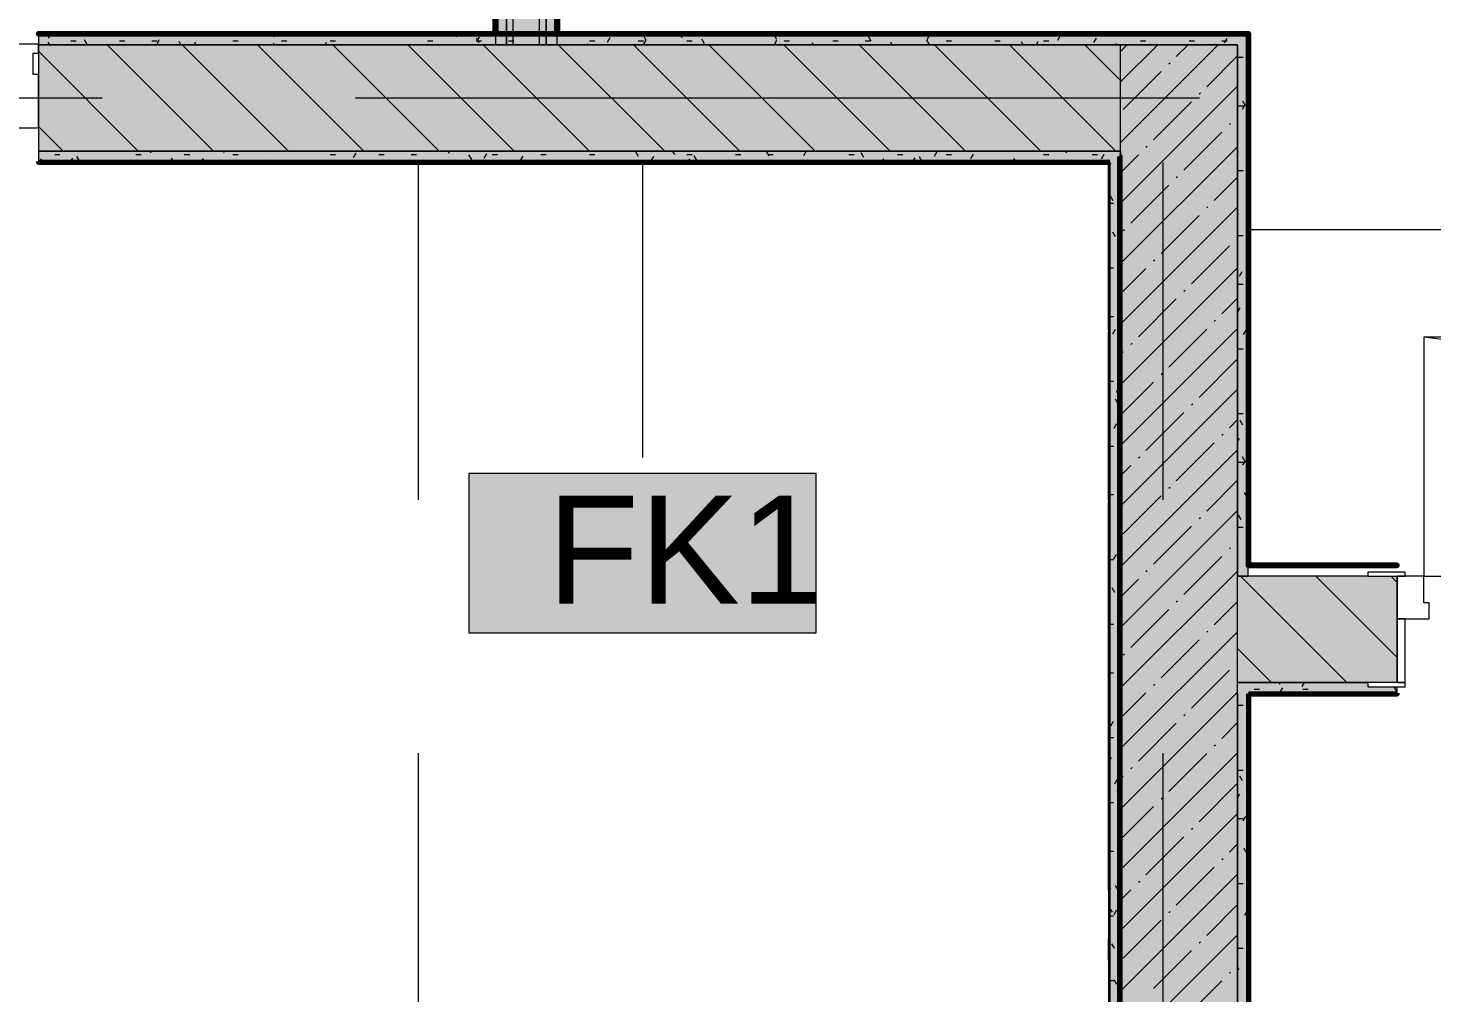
# Model space of a CAD drawing. Header units: millimetres. Extents: x -3817 to 677485, y -22715 to 103890.
# Drawn here: x 432354 to 434994, y 10735 to 12550 of the extents above; entities that cross this region are included whole.
import ezdxf

# ---------------------------------------------------------------- set-up
doc = ezdxf.new("R2010")
doc.units = ezdxf.units.MM
doc.layers.add('PDF _Геометрия', color=7, linetype='Continuous', true_color=0x1d1d1d)
doc.layers.add('PDF _Сплошная заливка', color=7, linetype='Continuous', true_color=0xffffff)
doc.layers.add('PDF _Текст', color=7, linetype='Continuous')
doc.styles.add('PDF GOST-Common', font='arial.ttf')

msp = doc.modelspace()

# ---------------------------------------------------------------- hatches: boundary and pattern name
at = {"layer": 'PDF _Сплошная заливка', "transparency": 33554559}
for points in [[(433253.6, 12519), (433266.1, 12519), (433266.1, 15319), (433253.6, 15319), (433253.6, 14311.6)], [(433316.1, 12519), (433328.6, 12519), (433328.6, 15319), (433316.1, 15319), (433316.1, 14311.6)], [(434608.6, 4319), (434628.6, 4319), (434628.6, 12519), (434408.6, 12519), (434408.6, 4319)], [(434628.6, 11519), (434648.6, 11519), (434648.6, 12539), (434628.6, 12539), (434628.6, 12224.7)]]:
    msp.add_hatch(color=256, dxfattribs=at).paths.add_polyline_path(points)
h = msp.add_hatch(color=256, dxfattribs=at)
h.paths.add_polyline_path([(433154.7, 12519), (433154.7, 12539), (432373.6, 12539), (432373.6, 12519), (432542.6, 12519)], flags=0)
h.paths.add_polyline_path([(434628.6, 12519), (434628.6, 12539), (433388.6, 12539), (433388.6, 12519), (434408.6, 12519)], flags=0)
h.paths.add_polyline_path([(430923.6, 12519), (430923.6, 12539), (428087.6, 12539), (428087.6, 12519), (429956.7, 12519)], flags=0)
h = msp.add_hatch(color=256, dxfattribs=at)
h.paths.add_polyline_path([(434388.6, 12319), (434408.6, 12319), (434408.6, 12519), (432373.6, 12519), (432373.6, 12319), (433388.6, 12319)], flags=0)
h.paths.add_polyline_path([(429956.7, 12319), (430923.6, 12319), (430923.6, 12519), (428888.6, 12519), (428888.6, 12319)], flags=0)
h = msp.add_hatch(color=256, dxfattribs=at)
h.paths.add_polyline_path([(432542.6, 12299), (434388.6, 12299), (434388.6, 12319), (432373.6, 12319), (432373.6, 12299)], flags=0)
h.paths.add_polyline_path([(428908.6, 12299), (430923.6, 12299), (430923.6, 12319), (428888.6, 12319), (428888.6, 12299)], flags=0)
h = msp.add_hatch(color=256, dxfattribs=at)
h.paths.add_polyline_path([(436433.6, 11319), (437028.6, 11319), (437028.6, 11519), (436378.6, 11519), (436378.6, 11319)], flags=0)
h.paths.add_polyline_path([(434628.6, 11319), (434928.6, 11319), (434928.6, 11519), (434628.6, 11519), (434628.6, 11439)], flags=0)
h = msp.add_hatch(color=256, dxfattribs=at)
h.paths.add_polyline_path([(434873.6, 11299), (434928.6, 11299), (434928.6, 11311), (434873.6, 11311), (434873.6, 11319), (434628.6, 11319), (434628.6, 11299), (434648.6, 11299)], flags=0)
h.paths.add_polyline_path([(436433.6, 11299), (436928.6, 11299), (436928.6, 11319), (436433.6, 11317), (436433.6, 11311), (436378.6, 11311), (436378.6, 11299)], flags=0)

# ---------------------------------------------------------------- linework, layer by layer
at = {"layer": 'PDF _Геометрия', "color": 231, "lineweight": 70, "true_color": 0xff80c0}
for points in [[(433232.6, 12540), (433232.6, 15319), (433233.6, 15319), (433233.6, 12540)], [(433349.6, 15298), (433349.6, 12538), (433348.6, 12538), (433348.6, 15298)], [(433388.6, 12540), (434649.1, 12540), (434649.1, 12539), (433388.6, 12539), (433154.7, 12539), (432373.6, 12539), (432373.6, 12540), (433154.7, 12540)]]:
    msp.add_lwpolyline(points, close=True, dxfattribs=at)
at = {"layer": 'PDF _Геометрия', "color": 9, "lineweight": 9, "true_color": 0xc0c0c0}
for points in [[(433233.6, 12519), (433233.6, 15319), (433253.6, 15319), (433253.6, 12519)], [(433328.6, 15319), (433328.6, 12519), (433253.6, 12519), (433253.6, 15319)], [(433348.6, 15319), (433348.6, 12519), (433328.6, 12519), (433328.6, 15319)], [(433388.6, 12519), (433154.7, 12519)], [(434386.6, 11942.1), (434386.6, 12288.9), (434385.6, 12288.9), (434385.6, 11942.1)], [(434407.6, 12299), (434407.6, 2089.5), (434408.6, 2089.5), (434408.6, 12299)], [(434386.6, 10930.1), (434386.6, 11706.3), (434385.6, 11706.3), (434385.6, 10930.1)], [(434386.6, 10696.6), (434386.6, 10928.2), (434385.6, 10928.2), (434385.6, 10696.6)]]:
    msp.add_lwpolyline(points, close=True, dxfattribs=at)
at = {"layer": 'PDF _Геометрия', "color": 7, "lineweight": 9}
for points in [[(433266.1, 12519), (433266.1, 15319)], [(433316.1, 12519), (433316.1, 15319)], [(434408.6, 12319), (434408.6, 4319), (434408.6, 12319), (434388.6, 12319), (432373.6, 12319), (434388.6, 12319), (434408.6, 12319), (434408.6, 12519), (433388.6, 12519), (434408.6, 12519)], [(432373.6, 12299), (434388.6, 12299)], [(433509.4, 12298.5), (433509.4, 11742.7)], [(434649.1, 12171.3), (435323.6, 12171.3)], [(434628.6, 11299), (434628.6, 4319), (434608.6, 4319), (434628.6, 4319), (434628.6, 11299), (434628.6, 11319), (434873.6, 11319), (434628.6, 11319), (434628.6, 11519)], [(434648.6, 11299), (434928.6, 11299)], [(434648.6, 4319), (434648.6, 11298)]]:
    msp.add_lwpolyline(points, dxfattribs=at)
at = {"layer": 'PDF _Геометрия', "color": 253, "lineweight": 9, "true_color": 0x9b9b9b}
for points in [[(433243.8, 12544.1), (433238.8, 12535.4), (433240.9, 12539)], [(433348.6, 12542.8), (433348.5, 12542.5)], [(432396.2, 12539), (432391.9, 12531.6)], [(432395.1, 12519), (432392.2, 12524)], [(432434.6, 12526), (432444.7, 12526)], [(432465.3, 12519.3), (432460.3, 12528)], [(432501.8, 12539), (432501.6, 12538.7)], [(432526.1, 12526), (432536.1, 12526)], [(432587, 12526), (432597.1, 12526)], [(432601, 12528.1), (432596, 12519.4)], [(432641.5, 12519), (432638, 12525.1)], [(432669.1, 12524), (432666.2, 12519)], [(432737.4, 12535.7), (432735.5, 12539)], [(432739.4, 12526), (432749.5, 12526)], [(432748.1, 12539), (432747.3, 12537.6)], [(432818.5, 12539), (432815.4, 12533.5)], [(432817.5, 12519), (432815.7, 12522.1)], [(432830.9, 12526), (432840.9, 12526)], [(432914.8, 12522.9), (432912.6, 12519)], [(432922.3, 12526), (432932.4, 12526)], [(433105.2, 12526), (433115.3, 12526)], [(433160.9, 12533.8), (433157.9, 12539)], [(433196.6, 12526), (433206.7, 12526)], [(433202.2, 12533), (433197.2, 12524.3)], [(433202.5, 12522.6), (433197.5, 12531.3)], [(433257.6, 12526), (433267.7, 12526)], [(433406.3, 12520.7), (433405.3, 12519)], [(433410, 12526), (433420.1, 12526)], [(433447.9, 12531.9), (433442.9, 12523.2)], [(433474.6, 12538.9), (433474.6, 12539)], [(433501.4, 12526), (433511.5, 12526)], [(433516, 12527.8), (433510.9, 12519.1)], [(433516.3, 12527.8), (433511.3, 12536.5)], [(433584.3, 12531.9), (433580.2, 12539)], [(433592.9, 12526), (433602.9, 12526)], [(433626, 12520.7), (433620.9, 12529.4)], [(433663.2, 12539), (433662.2, 12537.3)], [(433762, 12528.9), (433757, 12537.6)], [(433761.7, 12526.7), (433757.2, 12519)], [(433775.8, 12526), (433785.8, 12526)], [(433829.7, 12522.6), (433827.6, 12519)], [(433867.2, 12526), (433877.3, 12526)], [(433928.2, 12526), (433938.2, 12526)], [(433939.7, 12525.9), (433934.7, 12534.6)], [(433978.9, 12519), (433976.3, 12523.5)], [(434049.1, 12536.8), (434044, 12528.1)], [(434049.3, 12519), (434044.4, 12527.5)], [(434080.6, 12526), (434090.6, 12526)], [(434172, 12526), (434182.1, 12526)], [(434225.3, 12519), (434222.1, 12524.5)], [(434253.2, 12524.5), (434250, 12519)], [(434263.4, 12526), (434273.5, 12526)], [(434294.8, 12535.7), (434289.8, 12527)], [(434321.5, 12535.2), (434319.3, 12539)], [(434362.8, 12531.6), (434357.8, 12522.9)], [(434401.2, 12519), (434399.8, 12521.6)], [(434446.3, 12526), (434456.4, 12526)], [(434537.8, 12526), (434547.8, 12526)], [(434598.7, 12526), (434608.8, 12526)], [(434608.6, 12530.5), (434603.5, 12521.8)], [(434629.2, 12495.6), (434639.3, 12495.6)], [(434643.5, 12404.3), (434638.4, 12413)], [(434629.2, 12404.1), (434639.3, 12404.1)], [(434642, 12405.6), (434637, 12396.9)], [(434648.6, 12356.1), (434648.2, 12355.2)], [(432381.3, 12299), (432378.1, 12304.6)], [(432404.2, 12312.7), (432414.2, 12312.7)], [(432437.5, 12305.8), (432433.6, 12299)], [(432451.2, 12300), (432446.1, 12308.7)], [(432556.6, 12312.7), (432566.6, 12312.7)], [(432585.9, 12319), (432583.8, 12315.3)], [(432627.7, 12299), (432623.8, 12305.7)], [(432648, 12312.7), (432658.1, 12312.7)], [(432683.2, 12304.7), (432679.9, 12299)], [(432723.3, 12316.3), (432721.8, 12319)], [(432739.4, 12312.7), (432749.5, 12312.7)], [(432803.7, 12299), (432801.5, 12302.7)], [(432922.3, 12312.7), (432932.4, 12312.7)], [(432970.6, 12314.7), (432965.6, 12306)], [(433008.3, 12319), (433007.2, 12317.2)], [(433013.8, 12312.7), (433023.8, 12312.7)], [(433074.7, 12312.7), (433084.8, 12312.7)], [(433146.7, 12314.4), (433144.1, 12319)], [(433174.7, 12302.5), (433172.7, 12299)], [(433188.4, 12303.3), (433183.3, 12312)], [(433216.3, 12313.6), (433211.3, 12304.9)], [(433227.1, 12312.7), (433237.2, 12312.7)], [(433284.4, 12309.6), (433279.3, 12300.9)], [(433318.6, 12312.7), (433328.6, 12312.7)], [(433410, 12312.7), (433420.1, 12312.7)], [(433502.1, 12308.5), (433497.1, 12317.2)], [(433530.1, 12308.5), (433525.1, 12299.8)], [(433570.2, 12312.5), (433566.4, 12319)], [(433592.9, 12312.7), (433602.9, 12312.7)], [(433598.1, 12304.4), (433595, 12299)], [(433611.8, 12301.4), (433606.8, 12310.1)], [(433684.3, 12312.7), (433694.4, 12312.7)], [(433747.9, 12309.5), (433742.8, 12318.3)], [(433745.3, 12312.7), (433755.3, 12312.7)], [(433817.5, 12318.5), (433812.4, 12309.8)], [(433897.7, 12312.7), (433907.7, 12312.7)], [(433925.6, 12306.6), (433920.5, 12315.3)], [(433965.1, 12299), (433962.2, 12304.1)], [(433989.1, 12312.7), (433999.2, 12312.7)], [(434021.6, 12306.3), (434017.4, 12299)], [(434035.2, 12299.5), (434030.2, 12308.2)], [(434063.2, 12317.4), (434058.2, 12308.7)], [(434080.6, 12312.7), (434090.6, 12312.7)], [(434131.2, 12313.4), (434126.2, 12304.6)], [(434211.5, 12299), (434207.9, 12305.2)], [(434263.4, 12312.7), (434273.5, 12312.7)], [(434307.4, 12315.8), (434305.5, 12319)], [(434354.9, 12312.7), (434364.9, 12312.7)], [(434377, 12312.3), (434371.9, 12303.5)], [(434387.5, 12299), (434385.6, 12302.2)], [(432751.3, 12300.6), (432750.3, 12299)], [(434388.2, 12297.7), (434387.8, 12298.5)], [(434390.6, 12293.5), (434388.6, 12297)], [(434629.2, 12282.2), (434639.3, 12282.2)], [(434394.7, 12225.5), (434389.7, 12234.2)], [(434388.6, 12221.2), (434395.4, 12221.2)], [(434629.8, 12201.5), (434628.6, 12199.5)], [(434408.6, 12184.2), (434405.4, 12178.6)], [(434629.3, 12184.9), (434628.6, 12186.1)], [(434398.8, 12157.4), (434393.8, 12166.2)], [(434629.2, 12160.3), (434639.3, 12160.3)], [(434388.6, 12099.3), (434395.4, 12099.3)], [(434636.9, 12091.8), (434631.8, 12083.1)], [(434629.2, 12068.8), (434639.3, 12068.8)], [(434632.8, 12023.8), (434628.6, 12016.6)], [(434648.6, 12029.5), (434647.7, 12031.2)], [(434388.6, 12007.9), (434395.4, 12007.9)], [(434398.2, 11983.3), (434393.2, 11974.5)], [(434643.9, 11982.2), (434638.9, 11973.4)], [(434629.2, 11946.9), (434639.3, 11946.9)], [(434388.6, 11886), (434395.4, 11886)], [(434405.3, 11873.6), (434400.2, 11864.9)], [(434648.6, 11846.7), (434644.7, 11853.5)], [(434404, 11843.7), (434399, 11852.4)], [(434401.2, 11805.5), (434396.2, 11796.8)], [(434629.2, 11825), (434639.3, 11825)], [(434638.6, 11803.1), (434633.5, 11811.8)], [(434631.7, 11778.1), (434628.6, 11772.8)], [(434388.6, 11764), (434395.4, 11764)], [(434408.6, 11757.5), (434407.3, 11755.2)], [(434629.2, 11733.6), (434639.3, 11733.6)], [(434642.7, 11735.1), (434637.6, 11743.8)], [(434642.8, 11736.4), (434637.8, 11727.7)], [(434408.6, 11713.7), (434407.1, 11716.3)], [(434388.6, 11672.6), (434395.4, 11672.6)], [(434646.7, 11667.1), (434641.7, 11675.8)], [(434389.8, 11624.3), (434388.6, 11626.4)], [(434635.6, 11625.4), (434630.6, 11634.1)], [(434629.2, 11611.6), (434639.3, 11611.6)], [(434388.6, 11550.7), (434395.4, 11550.7)], [(434400.1, 11559.8), (434395.1, 11551.1)], [(434408.6, 11513.7), (434406.2, 11509.5)], [(434398, 11488.3), (434393, 11497)], [(434388.6, 11428.8), (434395.4, 11428.8)], [(434388.6, 11337.3), (434395.4, 11337.3)], [(434659.7, 11306.8), (434669.7, 11306.8)], [(434708.8, 11315.7), (434706.9, 11319)], [(434712.8, 11308.9), (434707.7, 11300.2)], [(434753.8, 11319), (434749.4, 11311.3)], [(434751.1, 11306.8), (434761.2, 11306.8)], [(434859.4, 11319), (434859, 11318.4)], [(434928.1, 11301.6), (434923.1, 11310.3)], [(434629.2, 11276.4), (434639.3, 11276.4)], [(434394.9, 11246), (434389.9, 11237.3)], [(434388.6, 11215.4), (434395.4, 11215.4)], [(434390.8, 11178), (434388.6, 11174.2)], [(434629.2, 11154.4), (434639.3, 11154.4)], [(434637.8, 11134), (434632.7, 11142.7)], [(434402, 11136.4), (434397, 11127.7)], [(434407.3, 11106.5), (434402.2, 11115.2)], [(434388.6, 11093.5), (434395.4, 11093.5)], [(434632.5, 11108.9), (434628.6, 11102.2)], [(434629.2, 11063), (434639.3, 11063)], [(434643.6, 11067.2), (434638.6, 11058.5)], [(434408.6, 11043.1), (434406.3, 11047.1)], [(434388.6, 11002), (434395.4, 11002)], [(434645.9, 10997.9), (434640.9, 11006.6)], [(434389.7, 10932.3), (434388.6, 10930.4)], [(434404.3, 10928.8), (434399.3, 10937.5)], [(434629.2, 10941.1), (434639.3, 10941.1)], [(434648.6, 10954), (434645.7, 10948.9)], [(434393.1, 10887.1), (434388.6, 10894.9)], [(434388.6, 10880.1), (434395.4, 10880.1)], [(434400.9, 10890.6), (434395.9, 10881.9)], [(434646.6, 10889.5), (434641.6, 10880.8)], [(434397.2, 10819.1), (434392.2, 10827.8)], [(434408.6, 10843.1), (434407, 10840.3)], [(434629.2, 10819.2), (434639.3, 10819.2)], [(434631.8, 10778.6), (434628.6, 10784)], [(434388.6, 10758.2), (434395.4, 10758.2)], [(434401.3, 10751.1), (434396.3, 10759.8)]]:
    msp.add_lwpolyline(points, dxfattribs=at)
at = {"layer": 'PDF _Геометрия', "color": 7, "lineweight": 20}
msp.add_lwpolyline([(432363.6, 12462.8), (432363.6, 12502.8), (432373.6, 12502.8), (432373.6, 12519.8), (432323.6, 12519.8), (432323.6, 12502.8), (432333.6, 12502.8), (432333.6, 12462.8), (432323.6, 12462.8), (432323.6, 12362.8), (432373.6, 12362.8), (432373.6, 12462.8)], close=True, dxfattribs=at)
at = {"layer": 'PDF _Геометрия', "color": 9, "lineweight": 9, "true_color": 0xc0c0c0}
for points in [[(434873.6, 11519), (434628.6, 11519), (434628.6, 12519), (434408.6, 12519), (434628.6, 12519), (434628.6, 11519), (434648.6, 11519), (434648.6, 12539), (434628.6, 12539), (433388.6, 12539), (433154.7, 12539), (432373.6, 12539), (432373.6, 12519), (432373.6, 12319), (432373.6, 12299)], [(434385.6, 11982.3), (434385.6, 11985), (434385.6, 11988.8), (434385.6, 11994.3), (434385.6, 12002), (434385.6, 12012.5), (434385.6, 12026), (434385.6, 12042.4), (434385.6, 12061.7), (434385.6, 12084), (434385.6, 12109.2), (434385.6, 12137.4), (434385.6, 12168.5), (434385.6, 12298)], [(434385.6, 12288.9), (434385.6, 12257.8), (434385.6, 12228.2), (434385.6, 12185), (434385.6, 12150.9), (434385.6, 12123.6), (434385.6, 12101), (434385.6, 12080.9), (434385.6, 12062.5), (434385.6, 12045.5), (434385.6, 12029.6), (434385.6, 12014.4), (434385.6, 11999.6), (434385.6, 11985.1), (434385.6, 11970.7), (434385.6, 11956.4), (434385.6, 11942.1)], [(434386.6, 12298), (434386.6, 12168.5), (434386.6, 12137.4), (434386.6, 12109.2), (434386.6, 12084), (434386.6, 12061.7), (434386.6, 12042.4), (434386.6, 12026), (434386.6, 12012.5), (434386.6, 12002), (434386.6, 11994.3), (434386.6, 11988.8), (434386.6, 11985), (434386.6, 11982.3)], [(434386.6, 11942.1), (434386.6, 11956.4), (434386.6, 11970.7), (434386.6, 11985.1), (434386.6, 11999.6), (434386.6, 12014.4), (434386.6, 12029.6), (434386.6, 12045.5), (434386.6, 12062.5), (434386.6, 12080.9), (434386.6, 12101), (434386.6, 12123.6), (434386.6, 12150.9), (434386.6, 12185), (434386.6, 12228.2), (434386.6, 12257.8), (434386.6, 12288.9)], [(434388.6, 12298), (434388.6, 1994), (434408.6, 1994), (434408.6, 2044), (434408.6, 2056.5), (434408.6, 2069), (434408.6, 4319), (434608.6, 4319), (434608.6, 2069), (434648.6, 2069)], [(434385.6, 11662), (434385.6, 11664.2), (434385.6, 11667), (434385.6, 11670.3), (434385.6, 11674.2), (434385.6, 11678.6), (434385.6, 11683.3), (434385.6, 11688.6), (434385.6, 11694.2), (434385.6, 11700.1), (434385.6, 11706.5), (434385.6, 11713.1), (434385.6, 11720.1), (434385.6, 11727.4), (434385.6, 11734.9), (434385.6, 11742.8), (434385.6, 11751), (434385.6, 11759.4), (434385.6, 11768.1), (434385.6, 11777), (434385.6, 11786.2), (434385.6, 11795.5), (434385.6, 11804.9), (434385.6, 11814.2), (434385.6, 11823.4), (434385.6, 11832.4), (434385.6, 11841.1), (434385.6, 11849.5), (434385.6, 11857.4), (434385.6, 11864.8), (434385.6, 11871.6), (434385.6, 11878.1), (434385.6, 11884.4), (434385.6, 11890.6), (434385.6, 11896.8), (434385.6, 11903.2), (434385.6, 11910), (434385.6, 11917.1), (434385.6, 11924.5), (434385.6, 11931.9), (434385.6, 11939.2), (434385.6, 11946.3), (434385.6, 11952.9), (434385.6, 11958.9), (434385.6, 11964.2), (434385.6, 11968.8), (434385.6, 11972.6), (434385.6, 11975.8), (434385.6, 11978.3)], [(434386.6, 11978.3), (434386.6, 11975.8), (434386.6, 11972.6), (434386.6, 11968.8), (434386.6, 11964.2), (434386.6, 11958.9), (434386.6, 11952.9), (434386.6, 11946.3), (434386.6, 11939.2), (434386.6, 11931.9), (434386.6, 11924.5), (434386.6, 11917.1), (434386.6, 11910), (434386.6, 11903.2), (434386.6, 11896.8), (434386.6, 11890.6), (434386.6, 11884.4), (434386.6, 11878.1), (434386.6, 11871.6), (434386.6, 11864.8), (434386.6, 11857.4), (434386.6, 11849.5), (434386.6, 11841.1), (434386.6, 11832.4), (434386.6, 11823.4), (434386.6, 11814.2), (434386.6, 11804.9), (434386.6, 11795.5), (434386.6, 11786.2), (434386.6, 11777), (434386.6, 11768.1), (434386.6, 11759.4), (434386.6, 11751), (434386.6, 11742.8), (434386.6, 11734.9), (434386.6, 11727.4), (434386.6, 11720.1), (434386.6, 11713.1), (434386.6, 11706.5), (434386.6, 11700.1), (434386.6, 11694.2), (434386.6, 11688.6), (434386.6, 11683.3), (434386.6, 11678.6), (434386.6, 11674.2), (434386.6, 11670.3), (434386.6, 11667), (434386.6, 11664.2), (434386.6, 11662)], [(434385.6, 11706.3), (434385.6, 11695.3), (434385.6, 11684.2), (434385.6, 11672.8), (434385.6, 11661.2), (434385.6, 11649.2), (434385.6, 11636.5), (434385.6, 11622.4), (434385.6, 11606.1), (434385.6, 11586.8), (434385.6, 11563.9), (434385.6, 11536.6), (434385.6, 11504.1), (434385.6, 11465.7), (434385.6, 11420.7), (434385.6, 11385.2), (434385.6, 11352.2), (434385.6, 11321.7), (434385.6, 11293.3), (434385.6, 11267.1), (434385.6, 11242.7), (434385.6, 11219.9), (434385.6, 11198.7), (434385.6, 11178.8), (434385.6, 11160), (434385.6, 11142.1), (434385.6, 11125), (434385.6, 11108.4), (434385.6, 11092.2), (434385.6, 11076.2), (434385.6, 11060.4), (434385.6, 11044.8), (434385.6, 11029.3), (434385.6, 11014.1), (434385.6, 10999.1), (434385.6, 10984.4), (434385.6, 10970), (434385.6, 10956), (434385.6, 10942.7), (434385.6, 10930.1)], [(434386.6, 10930.1), (434386.6, 10942.7), (434386.6, 10956), (434386.6, 10970), (434386.6, 10984.4), (434386.6, 10999.1), (434386.6, 11014.1), (434386.6, 11029.3), (434386.6, 11044.8), (434386.6, 11060.4), (434386.6, 11076.2), (434386.6, 11092.2), (434386.6, 11108.4), (434386.6, 11125), (434386.6, 11142.1), (434386.6, 11160), (434386.6, 11178.8), (434386.6, 11198.7), (434386.6, 11219.9), (434386.6, 11242.7), (434386.6, 11267.1), (434386.6, 11293.3), (434386.6, 11321.7), (434386.6, 11352.2), (434386.6, 11385.2), (434386.6, 11420.7), (434386.6, 11465.7), (434386.6, 11504.1), (434386.6, 11536.6), (434386.6, 11563.9), (434386.6, 11586.8), (434386.6, 11606.1), (434386.6, 11622.4), (434386.6, 11636.5), (434386.6, 11649.2), (434386.6, 11661.2), (434386.6, 11672.8), (434386.6, 11684.2), (434386.6, 11695.3), (434386.6, 11706.3)], [(434385.6, 11000.6), (434385.6, 11119.1), (434385.6, 11249.1), (434385.6, 11390.4), (434385.6, 11543.2), (434385.6, 11567.9), (434385.6, 11589.3), (434385.6, 11607.6), (434385.6, 11622.8), (434385.6, 11635.1), (434385.6, 11644.5), (434385.6, 11651.2), (434385.6, 11655.5), (434385.6, 11658)], [(434386.6, 11658), (434386.6, 11655.5), (434386.6, 11651.2), (434386.6, 11644.5), (434386.6, 11635.1), (434386.6, 11622.8), (434386.6, 11607.6), (434386.6, 11589.3), (434386.6, 11567.9), (434386.6, 11543.2), (434386.6, 11390.4), (434386.6, 11249.1), (434386.6, 11119.1), (434386.6, 11000.6)], [(434928.6, 11319), (434928.6, 11519)], [(434385.6, 11182.6), (434385.6, 11275.5), (434385.6, 11372.5), (434385.6, 11473.5), (434385.6, 11358.4), (434385.6, 11253.6), (434385.6, 11159.1), (434385.6, 11075), (434385.6, 11001.1)], [(434386.6, 11001.1), (434386.6, 11075), (434386.6, 11159.1), (434386.6, 11253.6), (434386.6, 11358.4), (434386.6, 11473.5), (434386.6, 11372.5), (434386.6, 11275.5), (434386.6, 11182.6)], [(434928.6, 11299), (434928.6, 11311)], [(434385.6, 10928.2), (434385.6, 11008.9), (434385.6, 11093.7), (434385.6, 11181.3)], [(434386.6, 11181.3), (434386.6, 11093.7), (434386.6, 11008.9), (434386.6, 10928.2)], [(434385.6, 11141.5), (434385.6, 11161.5)], [(434386.6, 11161.5), (434386.6, 11141.5)], [(434385.6, 11001.5), (434385.6, 11021.5)], [(434386.6, 11021.5), (434386.6, 11001.5)], [(434385.6, 10956.6), (434385.6, 10976.6)], [(434386.6, 10976.6), (434386.6, 10956.6)], [(434385.6, 10796.6), (434385.6, 10816.6), (434385.6, 10836.6), (434385.6, 10816.6)], [(434386.6, 10816.6), (434386.6, 10836.6), (434386.6, 10816.6), (434386.6, 10796.6)]]:
    msp.add_lwpolyline(points, dxfattribs=at)
at = {"layer": 'PDF _Геометрия', "color": 7, "lineweight": 9}
for points in [[(433154.7, 12519), (432373.6, 12519)], [(433836, 11712.6), (433182.9, 11712.6), (433182.9, 11412.6), (433836, 11412.6)]]:
    msp.add_lwpolyline(points, close=True, dxfattribs=at)
at = {"layer": 'PDF _Геометрия', "lineweight": 9}
for points in [[(432702.7, 12319), (432502.7, 12519)], [(432844.1, 12319), (432644.1, 12519)], [(432985.6, 12319), (432785.6, 12519)], [(433127, 12319), (432927, 12519)], [(433268.4, 12319), (433068.4, 12519)], [(433409.8, 12319), (433209.8, 12519)], [(433551.3, 12319), (433351.3, 12519)], [(433692.7, 12319), (433492.7, 12519)], [(433834.1, 12319), (433634.1, 12519)], [(433975.5, 12319), (433775.5, 12519)], [(434116.9, 12319), (433916.9, 12519)], [(434258.4, 12319), (434058.4, 12519)], [(434399.8, 12319), (434199.8, 12519)], [(434408.6, 12451.6), (434341.2, 12519)], [(434408.6, 12449.3), (434478.4, 12519)], [(434408.6, 12335.2), (434592.4, 12519)], [(434408.6, 12506.3), (434421.3, 12519)], [(434513.4, 12497.1), (434535.4, 12519)], [(432561.3, 12319), (432373.6, 12506.7)], [(434570.5, 12440), (434628.6, 12498.2)], [(434413.7, 12397.3), (434484.9, 12468.6)], [(434499.2, 12482.8), (434501.6, 12485.2)], [(434408.6, 12221.2), (434628.6, 12441.2)], [(434470.7, 12340.3), (434542, 12411.5)], [(434556.2, 12425.8), (434558.6, 12428.2)], [(434627.5, 12383), (434628.6, 12384.2)], [(432419.9, 12319), (432373.6, 12365.3)], [(434613.2, 12368.8), (434615.6, 12371.1)], [(434456.4, 12326), (434458.8, 12328.4)], [(434527.7, 12283.2), (434599, 12354.5)], [(434408.6, 12107.1), (434628.6, 12327.1)], [(434408.6, 12278.2), (434442.2, 12311.7)], [(434427.9, 12183.4), (434499.2, 12254.7)], [(434513.4, 12269), (434515.8, 12271.3)], [(434584.7, 12226.2), (434628.6, 12270.1)], [(434408.6, 11993.1), (434628.6, 12213.1)], [(434484.9, 12126.4), (434556.2, 12197.7)], [(434570.5, 12211.9), (434572.8, 12214.3)], [(434413.7, 12169.2), (434416, 12171.6)], [(434627.5, 12154.9), (434628.6, 12156.1)], [(434542, 12069.4), (434613.2, 12140.7)], [(434408.6, 11879), (434628.6, 12099)], [(434408.6, 12050.1), (434456.4, 12097.9)], [(434470.7, 12112.2), (434473, 12114.5)], [(434442.2, 11969.6), (434513.4, 12040.9)], [(434527.7, 12055.1), (434530.1, 12057.5)], [(434599, 12012.4), (434628.6, 12042)], [(434584.7, 11998.1), (434587.1, 12000.5)], [(434408.6, 11765), (434628.6, 11985)], [(434499.2, 11912.6), (434570.5, 11983.8)], [(434408.6, 11936.1), (434413.7, 11941.1)], [(434427.9, 11955.3), (434430.3, 11957.7)], [(434556.2, 11855.5), (434627.5, 11926.8)], [(434408.6, 11822), (434470.7, 11884.1)], [(434484.9, 11898.3), (434487.3, 11900.7)], [(434408.6, 11650.9), (434628.6, 11870.9)], [(434456.4, 11755.8), (434527.7, 11827)], [(434542, 11841.3), (434544.3, 11843.7)], [(434613.2, 11798.5), (434628.6, 11813.9)], [(434599, 11784.3), (434601.4, 11786.6)], [(434408.6, 11536.9), (434628.6, 11756.9)], [(434513.4, 11698.7), (434584.7, 11770)], [(434408.6, 11708), (434427.9, 11727.2)], [(434442.2, 11741.5), (434444.5, 11743.9)], [(434570.5, 11641.7), (434628.6, 11699.9)], [(434413.7, 11598.9), (434484.9, 11670.2)], [(434499.2, 11684.5), (434501.6, 11686.8)], [(434408.6, 11422.8), (434628.6, 11642.8)], [(434556.2, 11627.4), (434558.6, 11629.8)], [(434470.7, 11541.9), (434542, 11613.2)], [(434613.2, 11570.4), (434615.6, 11572.8)], [(434627.5, 11584.7), (434628.6, 11585.8)], [(434527.7, 11484.9), (434599, 11556.2)], [(434408.6, 11308.8), (434628.6, 11528.8)], [(434408.6, 11479.9), (434442.2, 11513.4)], [(434456.4, 11527.7), (434458.8, 11530)], [(434834.1, 11319), (434634.1, 11519)], [(434928.6, 11365.9), (434775.5, 11519)], [(434928.6, 11507.3), (434916.9, 11519)], [(434513.4, 11470.6), (434515.8, 11473)], [(434584.7, 11427.9), (434628.6, 11471.8)], [(434427.9, 11385.1), (434499.2, 11456.4)], [(434408.6, 11194.7), (434628.6, 11414.7)], [(434570.5, 11413.6), (434572.8, 11416)], [(434484.9, 11328.1), (434556.2, 11399.3)], [(434692.7, 11319), (434628.6, 11383)], [(434413.7, 11370.8), (434416, 11373.2)], [(434627.5, 11356.6), (434628.6, 11357.7)], [(434542, 11271), (434613.2, 11342.3)], [(434408.6, 11080.7), (434628.6, 11300.7)], [(434408.6, 11251.8), (434456.4, 11299.6)], [(434470.7, 11313.8), (434473, 11316.2)], [(434527.7, 11256.8), (434530.1, 11259.2)], [(434442.2, 11171.2), (434513.4, 11242.5)], [(434599, 11214), (434628.6, 11243.7)], [(434584.7, 11199.8), (434587.1, 11202.1)], [(434408.6, 10966.6), (434628.6, 11186.6)], [(434499.2, 11114.2), (434570.5, 11185.5)], [(434408.6, 11137.7), (434413.7, 11142.7)], [(434427.9, 11157), (434430.3, 11159.4)], [(434556.2, 11057.2), (434627.5, 11128.5)], [(434484.9, 11100), (434487.3, 11102.3)], [(434408.6, 11023.7), (434470.7, 11085.7)], [(434408.6, 10852.6), (434628.6, 11072.6)], [(434542, 11042.9), (434544.3, 11045.3)], [(434456.4, 10957.4), (434527.7, 11028.7)], [(434613.2, 11000.2), (434628.6, 11015.6)], [(434599, 10985.9), (434601.4, 10988.3)], [(434408.6, 10738.5), (434628.6, 10958.5)], [(434513.4, 10900.4), (434584.7, 10971.7)], [(434442.2, 10943.2), (434444.5, 10945.5)], [(434408.6, 10909.6), (434427.9, 10928.9)], [(434499.2, 10886.1), (434501.6, 10888.5)], [(434570.5, 10843.4), (434628.6, 10901.5)], [(434413.7, 10800.6), (434484.9, 10871.9)], [(434408.6, 10624.5), (434628.6, 10844.5)], [(434556.2, 10829.1), (434558.6, 10831.5)], [(434470.7, 10743.6), (434542, 10814.8)], [(434613.2, 10772.1), (434615.6, 10774.4)], [(434627.5, 10786.3), (434628.6, 10787.5)], [(434527.7, 10686.5), (434599, 10757.8)]]:
    msp.add_lwpolyline(points, dxfattribs=at)
at = {"layer": 'PDF _Геометрия', "color": 52, "lineweight": 70, "true_color": 0xe1dc04}
for points in [[(434648.6, 12539), (434648.6, 11539), (434649.6, 11539), (434649.6, 12539)], [(434648.6, 11539), (434928.6, 11539), (434928.6, 11540), (434648.6, 11540)]]:
    msp.add_lwpolyline(points, close=True, dxfattribs=at)
at = {"layer": 'PDF _Геометрия', "color": 253, "lineweight": 9, "true_color": 0xaaaaaa}
for points in [[(431858.5, 12419), (432493.5, 12419)], [(432969.7, 12419), (434557.2, 12419)], [(433088.6, 11662.5), (433088.6, 12297.5)], [(434488.6, 11662.5), (434488.6, 12297.5)], [(433088.6, 9598.8), (433088.6, 11186.3)], [(434488.6, 9598.8), (434488.6, 11186.3)]]:
    msp.add_lwpolyline(points, dxfattribs=at)
msp.add_lwpolyline([(436328.6, 12419, 0.414213), (435428.6, 11519), (435413.3, 11635.5), (435368.3, 11744), (435296.8, 11837.2), (435203.6, 11908.7), (435095.1, 11953.7), (434978.6, 11969)], format="xyb", dxfattribs=at)
at = {"layer": 'PDF _Геометрия', "color": 171, "lineweight": 70, "true_color": 0x8080ff}
msp.add_lwpolyline([(434406.6, 12309), (434406.6, 2089.5), (434407.6, 2089.5), (434407.6, 12309)], close=True, dxfattribs=at)
at = {"layer": 'PDF _Геометрия', "color": 231, "lineweight": 70, "true_color": 0xff80c0}
for points in [[(432373.6, 12299), (432373.6, 12298), (434388.6, 12298)], [(436928.6, 2440), (436609.1, 2440), (436608.1, 2440), (436608.1, 2090), (434649.6, 2090), (434649.6, 11298)]]:
    msp.add_lwpolyline(points, dxfattribs=at)
at = {"layer": 'PDF _Геометрия', "color": 231, "lineweight": 9, "true_color": 0xff80c0}
for points in [[(434388.6, 12298), (434388.6, 12299), (432373.6, 12299)], [(434649.6, 11298), (434648.6, 11298), (434648.6, 4319)]]:
    msp.add_lwpolyline(points, dxfattribs=at)
at = {"layer": 'PDF _Геометрия', "color": 253, "lineweight": 13, "true_color": 0xaaaaaa}
for points in [[(434978.6, 11969), (434978.6, 11519), (435028.6, 11519), (435028.6, 11969)], [(434943.6, 11519), (434943.6, 11527), (434873.6, 11527), (434873.6, 11519)], [(434978.6, 11519), (434928.6, 11519), (434928.6, 11439), (434988.6, 11439), (434988.6, 11469), (434978.6, 11469)], [(434943.6, 11319), (434943.6, 11439), (434928.6, 11439), (434928.6, 11319)], [(434943.6, 11311), (434943.6, 11319), (434873.6, 11319), (434873.6, 11311)]]:
    msp.add_lwpolyline(points, close=True, dxfattribs=at)
at = {"layer": 'PDF _Геометрия', "color": 52, "lineweight": 9, "true_color": 0xe1dc04}
msp.add_lwpolyline([(434928.6, 11299), (434648.6, 11299), (434648.6, 11298)], dxfattribs=at)
at = {"layer": 'PDF _Геометрия', "color": 52, "lineweight": 70, "true_color": 0xe1dc04}
msp.add_lwpolyline([(434649.6, 11298), (434928.6, 11298), (434928.6, 11299)], dxfattribs=at)
at = {"layer": 'PDF _Сплошная заливка', "lineweight": 35, "transparency": 33554559}
for points in [[(433253.6, 12519), (433253.6, 15319), (433233.6, 12519), (433233.6, 15319)], [(433316.1, 12519), (433316.1, 15319), (433266.1, 12519), (433266.1, 15319)], [(433348.6, 12519), (433348.6, 15319), (433328.6, 12519), (433328.6, 15319)], [(433154.7, 12519), (433388.6, 12519), (433154.7, 12539), (433388.6, 12539)], [(434408.6, 2069), (434408.6, 12319), (434388.6, 2069), (434388.6, 12319)], [(434648.6, 4319), (434648.6, 11299), (434628.6, 4319), (434628.6, 11299)]]:
    msp.add_solid(points, dxfattribs=at)
at = {"layer": 'PDF _Сплошная заливка', "color": 254, "lineweight": 35, "true_color": 0xffb9dc, "transparency": 33554559}
for points in [[(433232.6, 12540), (433233.6, 12540), (433232.6, 14311.6)], [(433348.6, 12538), (433349.6, 12538), (433348.6, 14311.6)], [(433154.7, 12539), (433154.7, 12540), (432542.6, 12539)], [(433388.6, 12539), (433388.6, 12540), (433154.7, 12539)], [(434649.1, 12539), (434649.1, 12540), (433388.6, 12539)]]:
    msp.add_solid(points, dxfattribs=at)
at = {"layer": 'PDF _Сплошная заливка', "lineweight": 9, "transparency": 33554559}
msp.add_solid([(433836, 11712.6), (433182.9, 11712.6), (433836, 11412.6), (433182.9, 11412.6)], dxfattribs=at)
at = {"layer": 'PDF _Сплошная заливка', "color": 52, "lineweight": 35, "true_color": 0xe1dc04, "transparency": 33554559}
for points in [[(434928.6, 11539), (434928.6, 11540), (434648.6, 11539)], [(434928.6, 11298), (434928.6, 11299), (434649.6, 11298)]]:
    msp.add_solid(points, dxfattribs=at)

# ---------------------------------------------------------------- texts
at = {"layer": 'PDF _Текст', "insert": (433330, 11569.2), "char_height": 203.2, "attachment_point": 4, "style": 'PDF GOST-Common'}
msp.add_mtext('FK1', dxfattribs=at)

doc.saveas('drawing.dxf')
